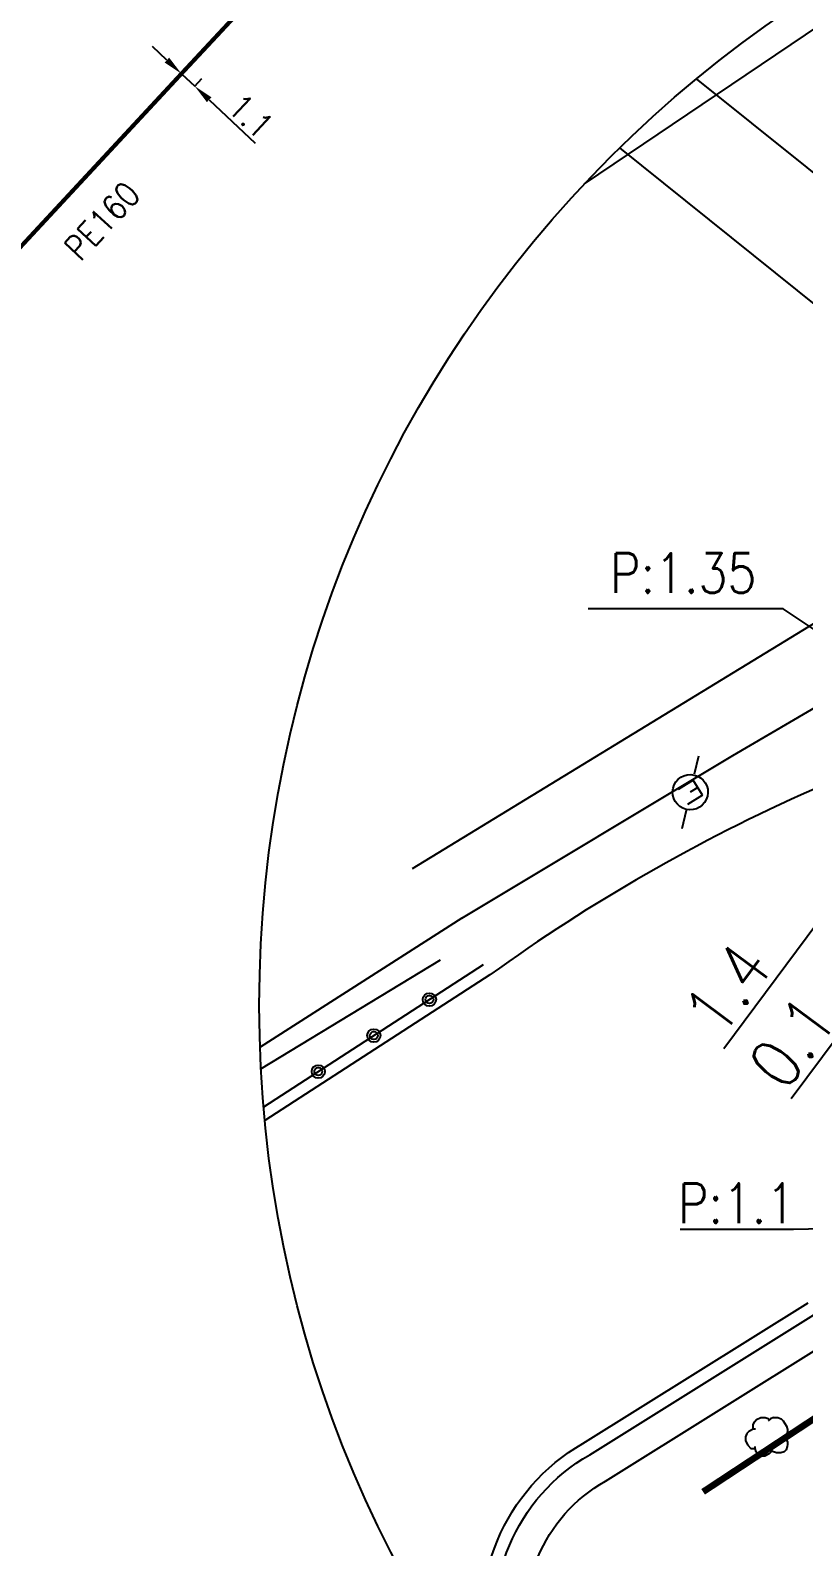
# Model space of a CAD drawing. Header units: millimetres. Extents: x 160996 to 162003, y 120996 to 122000.
# Drawn here: x 161145.7 to 161192.4, y 121861.8 to 121953.4 of the extents above; entities that cross this region are included whole.
import ezdxf

# ---------------------------------------------------------------- set-up
doc = ezdxf.new("R2010")
doc.units = ezdxf.units.MM
doc.header["$PDMODE"] = 34
doc.linetypes.add('DASHED', pattern=[19.05, 12.7, -6.35])
doc.linetypes.add('L_100_PE', pattern=[14, 10, -1.5, 1, -1.5])
doc.layers.get('0').update_dxf_attribs({"linetype": 'CONTINUOUS'})
doc.layers.get('Defpoints').update_dxf_attribs({"linetype": 'CONTINUOUS'})
for name, color, linetype in [('BL01', 7, 'CONTINUOUS'), ('L_140', 3, 'CONTINUOUS'), ('L_300', 7, 'CONTINUOUS'), ('L_340', 7, 'CONTINUOUS'), ('L_900', 7, 'CONTINUOUS'), ('W0008', 7, 'CONTINUOUS'), ('W0112', 1, 'DASHED'), ('W0300', 7, 'CONTINUOUS'), ('W0322', 7, 'CONTINUOUS'), ('W0334', 7, 'CONTINUOUS'), ('W0471', 7, 'CONTINUOUS')]:
    doc.layers.add(name, color=color, linetype=linetype)
doc.styles.get("Standard").update_dxf_attribs({"font": 'romans.shx', "width": 0.85})
doc.dimstyles.get("Standard").update_dxf_attribs({"dimtxt": 1.5, "dimasz": 1.2, "dimexe": 0.625, "dimexo": 0.625, "dimgap": 0.25, "dimtad": 1, "dimdec": 1, "dimzin": 0, "dimdsep": 46, "dimtxsty": 'Standard', "dimcen": -0.5, "dimadec": 0, "dimazin": 0, "dimtfac": 1, "dimtdec": 1, "dimtmove": 0, "dimatfit": 3, "dimfxl": 0, "dimtolj": 1, "dimtzin": 0, "dimarcsym": 0})

# ---------------------------------------------------------------- blocks, each defined once
blk = doc.blocks.new('*D162')
at = {"layer": 'Defpoints', "color": 0, "linetype": 'Continuous', "transparency": 16777216}
for p in [(161154.812, 121950.827), (161155.614, 121950.074), (161155.186, 121949.618)]:
    blk.add_point(p, dxfattribs=at)
at = {"layer": 'L_140', "color": 0, "linetype": 'Continuous', "lineweight": -2, "transparency": 16777216}
for p, q in [((161153.937, 121951.648), (161153.062, 121952.469)), ((161154.812, 121950.827), (161155.614, 121950.074)), ((161155.614, 121950.074), (161156.042, 121950.53)), ((161156.489, 121949.253), (161159.278, 121946.635))]:
    blk.add_line(p, q, dxfattribs=at)
at = {"layer": 'L_140', "color": 0, "linetype": 'Continuous', "transparency": 16777216}
for points in [[(161154.074, 121951.794), (161153.8, 121951.502), (161154.812, 121950.827)], [(161156.626, 121949.399), (161156.352, 121949.107), (161155.614, 121950.074)]]:
    blk.add_solid(points, dxfattribs=at)
at = {"layer": 'L_140', "color": 0, "linetype": 'Continuous', "transparency": 16777216, "insert": (161159.005, 121948.263), "char_height": 1.5, "attachment_point": 5, "rotation": 316.82221}
blk.add_mtext('\\A1;1.1', dxfattribs=at)
blk = doc.blocks.new('T471')
for p, q in [((0.500001, 0.500001), (1.000002, 1.000002)), ((-0.333334, 0.333334), (-0.333334, -0.333334)), ((-0.333334, 0.333334), (0.333334, 0.333334)), ((-0.333334, 0), (0, 0)), ((-0.500001, -0.500001), (-1.000002, -1.000002)), ((-0.333334, -0.333334), (0.333334, -0.333334))]:
    blk.add_line(p, q)
blk.add_ellipse((0, 0), major_axis=(0.471405, 0.471405), ratio=1, start_param=5.497787144, end_param=11.780972451)
blk = doc.blocks.new('t322o')
at = {"color": 0, "linetype": 'Continuous'}
for radius in [0.25, 0.15]:
    blk.add_circle((0, 0), radius, dxfattribs=at)
blk = doc.blocks.new('T300')
for p, q in [((-0.686, 0.629), (-0.8, 0.514)), ((-0.571, 0.686), (-0.686, 0.629)), ((-0.457, 0.686), (-0.571, 0.686)), ((-0.286, 0.629), (-0.457, 0.686)), ((-0.286, 0.629), (-0.171, 0.743)), ((-0.229, 0.571), (-0.286, 0.629)), ((-0.171, 0.743), (-0.057, 0.8)), ((-0.057, 0.8), (0.057, 0.8)), ((0.057, 0.8), (0.229, 0.743)), ((0.229, 0.743), (0.343, 0.629)), ((0.343, 0.629), (0.4, 0.514)), ((-0.8, 0.514), (-0.857, 0.343)), ((-0.857, 0.343), (-0.857, 0.171)), ((-0.857, 0.171), (-0.743, 0.057)), ((-0.8, -0.057), (-0.743, 0.057)), ((-0.743, 0.057), (-0.686, 0.114)), ((0.457, 0.457), (0.343, 0.457)), ((0.4, 0.514), (0.4, 0.457)), ((0.571, 0.4), (0.457, 0.457)), ((0.571, 0.4), (0.686, 0.286)), ((0.686, 0.286), (0.743, 0.171)), ((0.743, 0.057), (0.686, -0.171)), ((0.743, 0.171), (0.743, 0.057)), ((-0.8, -0.171), (-0.8, -0.057)), ((-0.8, -0.229), (-0.8, -0.171)), ((-0.743, -0.343), (-0.8, -0.229)), ((-0.686, -0.4), (-0.743, -0.343)), ((-0.514, -0.457), (-0.686, -0.4)), ((-0.4, -0.457), (-0.514, -0.457)), ((-0.4, -0.457), (-0.343, -0.457)), ((-0.343, -0.457), (-0.343, -0.4)), ((-0.343, -0.514), (-0.343, -0.457)), ((-0.286, -0.629), (-0.343, -0.514)), ((0.286, -0.457), (0.229, -0.457)), ((0.457, -0.4), (0.286, -0.457)), ((0.343, -0.514), (0.286, -0.629)), ((0.343, -0.514), (0.343, -0.457)), ((0.571, -0.343), (0.457, -0.4)), ((0.629, -0.286), (0.571, -0.343)), ((0.686, -0.171), (0.629, -0.286)), ((-0.171, -0.743), (-0.286, -0.629)), ((-0.057, -0.8), (-0.171, -0.743)), ((0.057, -0.8), (-0.057, -0.8)), ((0.171, -0.743), (0.057, -0.8)), ((0.229, -0.686), (0.171, -0.743)), ((0.286, -0.629), (0.229, -0.686))]:
    blk.add_line(p, q)
blk = doc.blocks.new('*D1767')
at = {"layer": 'Defpoints', "color": 0, "linetype": 'Continuous', "transparency": 16777216}
for p in [(161201.139, 121901.639), (161223.99, 121884.588), (161234.027, 121877.243)]:
    blk.add_point(p, dxfattribs=at)
at = {"layer": 'L_300', "color": 0, "linetype": 'Continuous', "lineweight": -2, "transparency": 16777216}
for p, q in [((161202.569, 121903.567), (161203.999, 121905.494)), ((161223.488, 121884.96), (161200.589, 121901.947)), ((161233.525, 121877.615), (161200.637, 121902.011)), ((161201.139, 121901.639), (161201.091, 121901.575)), ((161199.661, 121899.647), (161191.656, 121888.855))]:
    blk.add_line(p, q, dxfattribs=at)
at = {"layer": 'L_300', "color": 0, "linetype": 'Continuous', "transparency": 16777216}
for points in [[(161202.248, 121903.805), (161202.89, 121903.328), (161201.139, 121901.639)], [(161199.34, 121899.885), (161199.983, 121899.409), (161201.091, 121901.575)]]:
    blk.add_solid(points, dxfattribs=at)
at = {"layer": 'L_300', "color": 0, "linetype": 'Continuous', "transparency": 16777216, "insert": (161191.722, 121892.301), "char_height": 3, "attachment_point": 5, "rotation": 53.43189}
blk.add_mtext('\\A1;0.1', dxfattribs=at)
blk = doc.blocks.new('*D1792')
at = {"layer": 'Defpoints', "color": 0, "linetype": 'Continuous', "transparency": 16777216}
for p in [(161197.071, 121904.657), (161234.635, 121878.884), (161234.027, 121877.243)]:
    blk.add_point(p, dxfattribs=at)
at = {"layer": 'L_140', "color": 0, "linetype": 'Continuous', "lineweight": -2, "transparency": 16777216}
for p, q in [((161199.502, 121907.934), (161200.931, 121909.861)), ((161198.072, 121906.006), (161197.071, 121904.657)), ((161234.133, 121879.256), (161197.57, 121906.378)), ((161233.525, 121877.615), (161196.569, 121905.029)), ((161195.641, 121902.729), (161187.592, 121891.879))]:
    blk.add_line(p, q, dxfattribs=at)
at = {"layer": 'L_140', "color": 0, "linetype": 'Continuous', "transparency": 16777216}
for points in [[(161199.18, 121908.172), (161199.823, 121907.695), (161198.072, 121906.006)], [(161195.32, 121902.968), (161195.962, 121902.491), (161197.071, 121904.657)]]:
    blk.add_solid(points, dxfattribs=at)
at = {"layer": 'L_140', "color": 0, "linetype": 'Continuous', "transparency": 16777216, "insert": (161187.803, 121895.52), "char_height": 3, "attachment_point": 5, "rotation": 53.43189}
blk.add_mtext('\\A1;1.4', dxfattribs=at)
blk = doc.blocks.new('detail03')
at = {"layer": 'BL01', "flags": 128}
blk.add_lwpolyline([(161179.167, 121944.171), (161205.872, 121962.193)], dxfattribs=at)
at = {"layer": 'L_140', "linetype": 'L_100_PE', "const_width": 0.4, "flags": 128}
blk.add_lwpolyline([(161186.334, 121865.108), (161193.377, 121869.751, -0.029715), (161193.46, 121869.798), (161213.639, 121879.896, -0.085335), (161213.899, 121879.975), (161227.987, 121881.723), (161243.65, 121883.666, -0.488415), (161244.542, 121882.774), (161244.169, 121879.759)], format="xyb", dxfattribs=at)
at = {"layer": 'L_900', "color": 7, "linetype": 'Continuous'}
blk.add_circle((161232.118, 121894.504), 72.6, dxfattribs=at)
at = {"layer": 'W0008', "color": 7}
for points in [[(161216.032, 121926.392), (161185.929, 121950.515)], [(161212.189, 121921.537), (161181.294, 121946.346)], [(161173.452, 121896.354), (161159.852, 121887.557)]]:
    blk.add_lwpolyline(points, dxfattribs=at)
for points in [[(161245.326, 121908.797), (161234.405, 121912.794), (161234.702, 121913.513), (161227.852, 121915.176, 0.082782), (161204.348, 121911.85, 0.02786), (161192.908, 121907.525, 0.052062), (161173.452, 121896.354)], [(161207.703, 121865.826), (161193.085, 121848.534, -0.178423), (161185.86, 121845.421, -0.138386), (161179.23, 121846.914, -0.206801), (161173.367, 121854.369, -0.339483), (161179.077, 121868.028), (161192.683, 121876.524)]]:
    blk.add_lwpolyline(points, format="xyb", dxfattribs=at)
at = {"layer": 'W0112', "color": 7}
blk.add_lwpolyline([(161159.62, 121890.674), (161172.422, 121898.458)], dxfattribs=at)
at = {"layer": 'W0322', "color": 7}
blk.add_lwpolyline([(161173.053, 121896.972), (161159.779, 121888.365)], dxfattribs=at)
at = {"layer": 'W0334', "color": 7}
for points in [[(161245.326, 121949.717), (161226.846, 121939.451), (161212.502, 121931.417), (161209.478, 121927.323), (161201.913, 121923.007), (161168.757, 121902.771)], [(161171.756, 121899.785), (161188.127, 121909.621), (161209.865, 121922.328), (161210.005, 121922.108), (161210.169, 121922.226), (161211.715, 121921.054), (161212.189, 121921.537), (161216.032, 121926.392), (161216.519, 121926.991), (161215.455, 121927.811), (161223.235, 121932.662), (161245.326, 121946.566)], [(161171.756, 121899.785), (161159.563, 121891.993)]]:
    blk.add_lwpolyline(points, dxfattribs=at)
for points in [[(161194.011, 121874.237), (161205.603, 121879.839), (161216.221, 121884.131, -0.775251), (161217.267, 121881.441), (161205.677, 121867.531), (161191.163, 121850.36, -0.174431), (161185.718, 121848.065, -0.138386), (161180.49, 121849.242, -0.206801), (161175.926, 121855.045, -0.340868), (161180.434, 121865.755), (161194.011, 121874.237)], [(161207.096, 121866.331), (161192.511, 121849.076, -0.177391), (161185.817, 121846.209, -0.138386), (161179.605, 121847.608, -0.206801), (161174.129, 121854.57, -0.339843), (161179.482, 121867.351), (161193.026, 121875.813)]]:
    blk.add_lwpolyline(points, format="xyb", dxfattribs=at)
at = {"layer": 'W0300', "color": 7, "xscale": 1.599999999999559, "yscale": 1.599999999999559, "zscale": 1.599999999999559, "rotation": 44.59220106247879}
blk.add_blockref('T300', (161190.395, 121868.497), dxfattribs=at)
at = {"layer": 'W0322', "color": 7, "xscale": 1.600000000003247, "yscale": 1.600000000003247, "zscale": 1.600000000003247, "rotation": 212.9587065169295}
for p in [(161169.797, 121894.86), (161166.44, 121892.684), (161163.084, 121890.508)]:
    blk.add_blockref('t322o', p, dxfattribs=at)
at = {"layer": 'W0471', "color": 7, "xscale": 1.599999999988157, "yscale": 1.599999999988157, "zscale": 1.599999999988157, "rotation": 211.8740253450089}
blk.add_blockref('T471', (161185.56, 121907.397), dxfattribs=at)
at = {"layer": 'L_140', "linetype": 'Continuous', "insert": (161189.552, 121919.442), "char_height": 2.4, "attachment_point": 9}
blk.add_mtext('\\A1;P:1.35', dxfattribs=at)
at = {"layer": 'L_340', "linetype": 'Continuous', "insert": (161191.902, 121881.351), "char_height": 2.4, "attachment_point": 9}
blk.add_mtext('\\A1;P:1.1', dxfattribs=at)
at = {"layer": 'L_140', "linetype": 'Continuous'}
dim = blk.add_linear_dim(base=(161197.071, 121904.657), p1=(161234.635, 121878.884), p2=(161234.027, 121877.243), angle=53.43189, text='1.4', dimstyle='Standard', override={"dimtxt": 3, "dimasz": 2.4, "dimgap": 0.5}, dxfattribs=at)
dim.commit()
dim.dimension.update_dxf_attribs({"geometry": '*D1792', "text_midpoint": (161189.409, 121894.328), "dimtype": 160})
at = {"layer": 'L_300', "linetype": 'Continuous'}
dim = blk.add_linear_dim(base=(161201.139, 121901.639), p1=(161223.99, 121884.588), p2=(161234.027, 121877.243), angle=233.43189, text='0.1', dimstyle='Standard', override={"dimtxt": 3, "dimasz": 2.4, "dimgap": 0.5}, dxfattribs=at)
dim.commit()
dim.dimension.update_dxf_attribs({"geometry": '*D1767', "text_midpoint": (161193.328, 121891.11), "dimtype": 160})
at = {"layer": 'L_140', "linetype": 'Continuous', "annotation_type": 0, "has_hookline": 1, "hookline_direction": 1, "text_width": 9.131}
blk.add_leader([(161229.536, 121892.745), (161191.172, 121918.478), (161188.772, 121918.478)], dimstyle='Standard', override={"dimasz": 2.4}, dxfattribs=at)
at = {"layer": 'L_340', "linetype": 'Continuous', "annotation_type": 0, "has_hookline": 1, "hookline_direction": 1, "text_width": 6.606}
blk.add_leader([(161222.208, 121881.67), (161191.799, 121880.974)], dimstyle='Standard', override={"dimasz": 2.4}, dxfattribs=at)

msp = doc.modelspace()

# ---------------------------------------------------------------- linework, layer by layer
at = {"layer": 'L_140', "linetype": 'L_100_PE', "flags": 128}
msp.add_lwpolyline([(161093.271, 121884.055, 0.25, 0.25, 0), (161100.317, 121892.069, 0.25, 0.25, 0), (161108.291, 121900.72, 0.25, 0.25, 0), (161131.64, 121925.867, 0.25, 0.25, 0), (161154.812, 121950.827, 0.25, 0.25, 0), (161177.8, 121975.48, 0.25, 0.25, 0), (161188.952, 121987.63, 0.25, 0.25, 0), (161200.384, 122000, 0, 0, 0)], format="xyseb", dxfattribs=at)

# ---------------------------------------------------------------- block references
at = {"layer": 'L_900', "color": 7, "linetype": 'Continuous'}
msp.add_blockref('detail03', (0, 0), dxfattribs=at)

# ---------------------------------------------------------------- texts
at = {"layer": 'L_140', "linetype": 'Continuous', "width": 0.85}
msp.add_text('PE160', height=1.5, rotation=47.08377, dxfattribs=at).set_placement((161148.71, 121939.422))

# ---------------------------------------------------------------- dimensions: what is measured, and where the dimension line sits
at = {"layer": 'L_140', "linetype": 'Continuous'}
dim = msp.add_linear_dim(base=(161155.614, 121950.074), p1=(161154.812, 121950.827), p2=(161155.186, 121949.618), angle=136.82221, dimstyle='Standard', dxfattribs=at)
dim.commit()
dim.dimension.update_dxf_attribs({"geometry": '*D162', "text_midpoint": (161158.321, 121947.534), "dimtype": 160})

doc.saveas('drawing.dxf')
